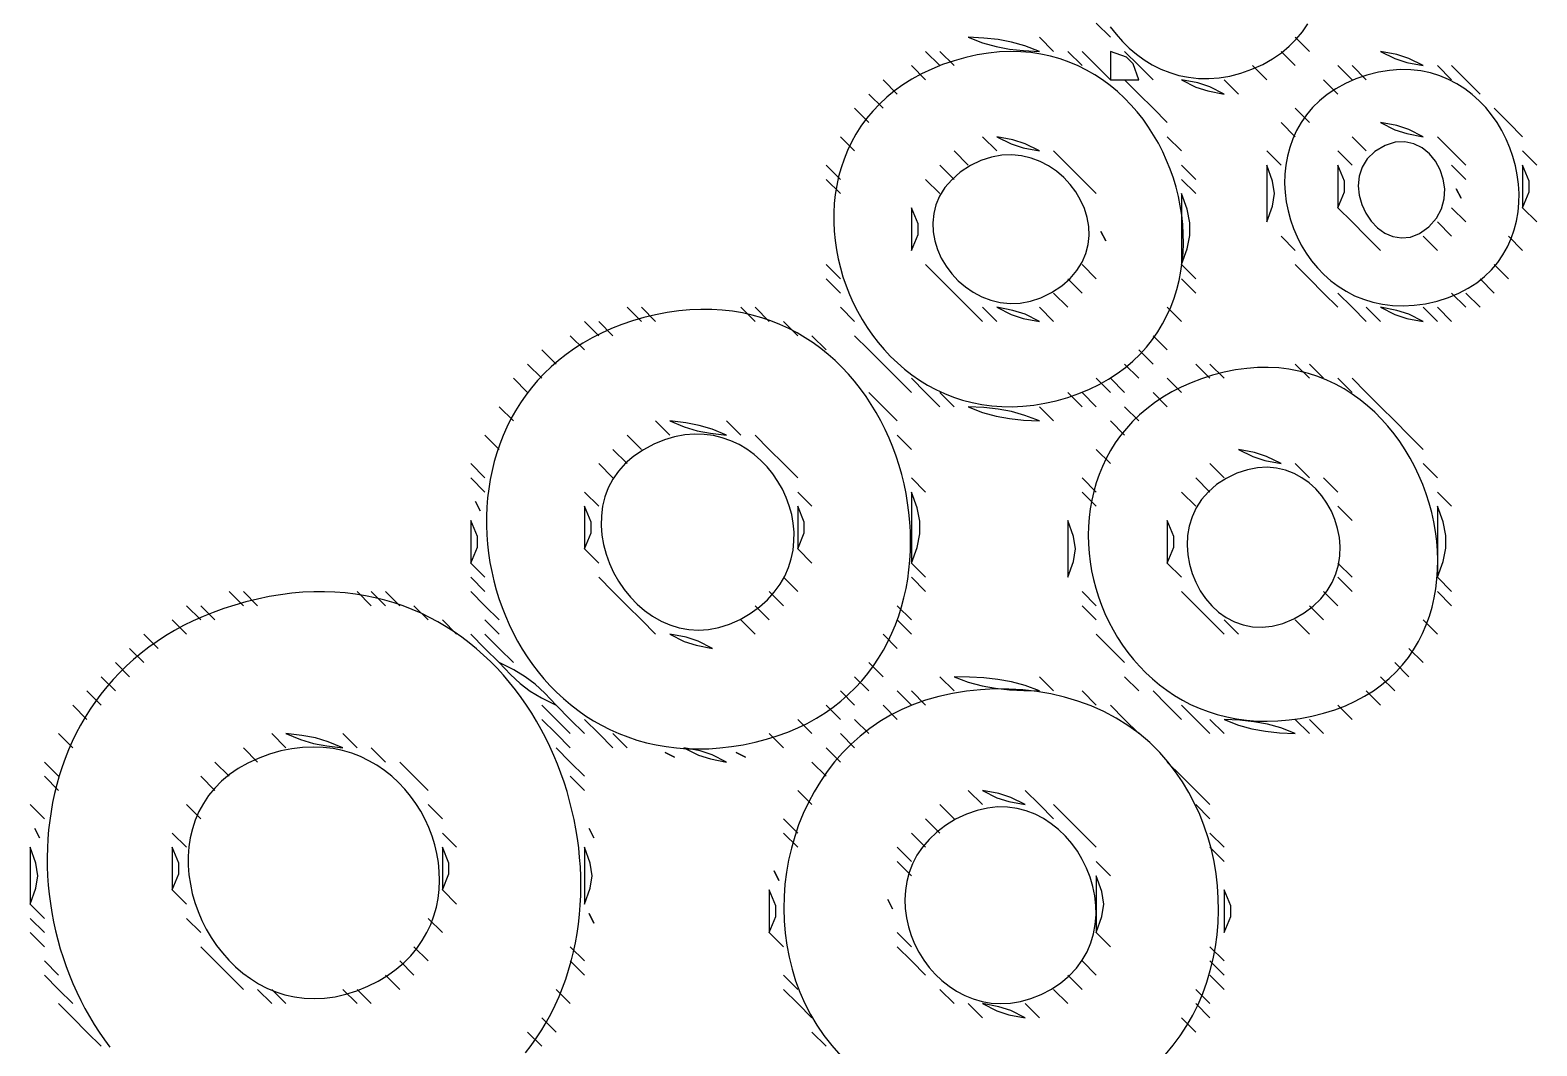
# Model space of a CAD drawing. Extents: x 0 to 750, y 0 to 750.
# Drawn here: x 429 to 535, y 471 to 542.5 of the extents above; entities that cross this region are included whole.
import ezdxf

# ---------------------------------------------------------------- set-up
doc = ezdxf.new("R2010")
doc.units = 0
for name, color, linetype in [('C18', 18, 'CONTINUOUS'), ('C19', 19, 'CONTINUOUS'), ('C250', 250, 'CONTINUOUS'), ('C251', 251, 'CONTINUOUS'), ('C252', 252, 'CONTINUOUS'), ('C253', 253, 'CONTINUOUS'), ('C254', 254, 'CONTINUOUS'), ('C27', 27, 'CONTINUOUS'), ('C29', 29, 'CONTINUOUS'), ('C37', 37, 'CONTINUOUS'), ('C39', 39, 'CONTINUOUS'), ('C47', 47, 'CONTINUOUS'), ('C59', 59, 'CONTINUOUS'), ('C7', 7, 'CONTINUOUS')]:
    doc.layers.add(name, color=color, linetype=linetype)

msp = doc.modelspace()

# ---------------------------------------------------------------- linework, layer by layer
at = {"layer": 'C18'}
msp.add_lwpolyline([(461, 500), (462, 499), (461, 500)], dxfattribs=at)
at = {"layer": 'C19'}
msp.add_lwpolyline([(504, 483), (504, 479), (504.3994, 480.1198), (504.5326, 481), (504.3994, 481.8801), (504, 483)], dxfattribs=at)
at = {"layer": 'C250'}
for points in [[(495, 542), (496.0107, 541.6052), (496.9585, 541.3367), (497.9009, 541.1654), (498.8955, 541.0628), (500, 541), (498.9892, 541.3946), (498.0413, 541.6632), (497.0989, 541.8344), (496.1043, 541.9371), (495, 542)], [(518, 542), (519, 541), (518, 542)], [(524, 541), (525.0099, 540.4922), (525.8544, 540.2187), (527, 540), (525.9899, 540.5077), (525.1455, 540.7812), (524, 541)], [(521, 540), (522, 539), (521, 540)], [(529, 540), (530, 539), (529, 540)], [(506, 539), (507, 538), (506, 539)], [(488, 538), (489, 537), (488, 538)], [(507, 538), (508, 537), (507, 538)], [(497, 535), (498.01, 534.4922), (498.8544, 534.2187), (500, 534), (498.9899, 534.5077), (498.1455, 534.7812), (497, 535)], [(485, 533), (486, 532), (485, 533)], [(493, 533), (494, 532), (493, 533)], [(502, 533), (503, 532), (502, 533)], [(510, 533), (511, 532), (510, 533)], [(529, 533), (530, 532), (529, 533)], [(534, 530), (535, 529), (534, 530)], [(522, 529), (523, 528), (522, 529)], [(485, 525), (486, 524), (485, 525)], [(493, 525), (494, 524), (493, 525)], [(510, 525), (511, 524), (510, 525)], [(531, 525), (532, 524), (531, 525)], [(494, 524), (495, 523), (494, 524)], [(501, 524), (502, 523), (501, 524)], [(480, 523), (481, 522), (480, 523)], [(497, 523), (498.01, 522.4922), (498.8544, 522.2187), (500, 522), (498.9899, 522.5077), (498.1455, 522.7812), (497, 523)], [(487, 521), (488, 520), (487, 521)], [(488, 520), (489, 519), (488, 520)], [(507, 520), (508, 519), (507, 520)], [(489, 519), (490, 518), (489, 519)], [(506, 519), (507, 518), (506, 519)], [(511, 519), (512, 518), (511, 519)], [(492, 517), (493, 516), (492, 517)], [(503, 517), (504, 516), (503, 517)], [(500, 516), (501, 515), (500, 516)], [(526, 514), (527, 513), (526, 514)], [(460, 512), (461, 511), (460, 512)], [(518, 512), (519, 511), (518, 512)], [(491, 504), (492, 503), (491, 504)], [(443, 503), (444, 502), (443, 503)], [(461, 501), (462, 500), (461, 501)], [(513, 501), (514, 500), (513, 501)], [(460, 500), (461, 499), (460, 500)], [(462, 499), (463, 498), (462, 499)], [(488, 498), (489, 497), (488, 498)], [(493, 497), (494, 496), (493, 497)], [(500, 497), (501, 496), (500, 497)], [(523, 496), (524, 495), (523, 496)], [(432, 495), (433, 494), (432, 495)], [(485, 495), (486, 494), (485, 495)], [(487, 494), (488, 493), (487, 494)], [(509, 495), (510, 494), (509, 495)], [(519, 494), (520, 493), (519, 494)], [(466, 493), (467, 492), (466, 493)], [(445.043976, 491.257721), (444.3037, 490.921), (443.6289, 490.5405), (443.0181, 490.1194), (442.4699, 489.661), (441.9828, 489.1683), (441.5556, 488.6447), (441.1869, 488.0933), (440.8752, 487.5173), (440.6192, 486.9199), (440.4176, 486.3042), (440.2688, 485.6736), (440.1716, 485.0312), (440.1246, 484.3802), (440.1263, 483.7237), (440.1754, 483.0651), (440.2706, 482.4074), (440.4104, 481.7539), (440.5934, 481.1078), (440.8184, 480.4723), (441.0838, 479.8506), (441.3883, 479.2458), (441.7306, 478.6612), (442.1092, 478.1), (442.5228, 477.5653), (442.97, 477.0605), (443.4494, 476.5885), (443.9596, 476.1528), (444.4993, 475.7563), (445.0671, 475.4025), (445.6615, 475.0944), (446.2812, 474.8352), (446.9249, 474.6282), (447.5911, 474.4766), (448.2785, 474.3835), (448.9856, 474.3521), (449.7112, 474.3857), (450.4538, 474.4874), (451.212, 474.6605), (451.9845, 474.9081), (452.7659, 475.2272), (453.4863, 475.5865), (454.1468, 475.9833), (454.7484, 476.4148), (455.2923, 476.8782), (455.7797, 477.3707), (456.2115, 477.8897), (456.589, 478.4323), (456.9132, 478.9959), (457.1853, 479.5775), (457.4064, 480.1745), (457.5776, 480.7842), (457.7001, 481.4037), (457.7748, 482.0303), (457.803, 482.6612), (457.7857, 483.2938), (457.7242, 483.9251), (457.6194, 484.5525), (457.4725, 485.1733), (457.2847, 485.7845), (457.057, 486.3836), (456.7906, 486.9677), (456.4865, 487.5341), (456.1459, 488.0799), (455.7699, 488.6026), (455.3597, 489.0992), (454.9163, 489.5671), (454.4408, 490.0034), (453.9344, 490.4055), (453.3982, 490.7705), (452.8333, 491.0957), (452.2408, 491.3784), (451.6218, 491.6157), (450.9775, 491.805), (450.3089, 491.9435), (449.6172, 492.0283), (448.9035, 492.0569), (448.1689, 492.0263), (447.4145, 491.9338), (446.6415, 491.7767), (445.851, 491.5523), (445.044, 491.2577)], [(444, 492), (445, 491), (444, 492)], [(453, 492), (454, 491), (453, 492)], [(484, 491), (485, 490), (484, 491)], [(429, 488), (430, 487), (429, 488)], [(492, 487), (493, 486), (492, 487)], [(491, 486), (492, 485), (491, 486)], [(440, 480), (441, 479), (440, 480)], [(481, 479), (482, 478), (481, 479)], [(467, 477), (468, 476), (467, 477)], [(446, 475), (447, 474), (446, 475)], [(451, 475), (452, 474), (451, 475)], [(493, 475), (494, 474), (493, 475)], [(496, 474), (497.01, 473.4922), (497.8545, 473.2187), (499, 473), (497.9899, 473.5077), (497.1455, 473.7812), (496, 474)], [(511, 474), (512, 473), (511, 474)], [(465, 473), (466, 472), (465, 473)]]:
    msp.add_lwpolyline(points, dxfattribs=at)
at = {"layer": 'C251'}
for points in [[(507, 540), (508, 539), (507, 540)], [(510, 539), (511.01, 538.4922), (511.8544, 538.2187), (513, 538), (511.9899, 538.5077), (511.1454, 538.7812), (510, 539)], [(517, 536), (518, 535), (517, 536)], [(524, 536), (525.01, 535.4922), (525.8544, 535.2187), (527, 535), (525.9899, 535.5077), (525.1455, 535.7812), (524, 536)], [(533, 536), (534, 535), (533, 536)], [(486, 535), (487, 534), (486, 535)], [(496, 535), (497, 534), (496, 535)], [(509, 535), (510, 534), (509, 535)], [(495.148132, 532.96759), (494.4285, 532.4944), (493.8318, 531.9752), (493.3526, 531.4172), (492.9854, 530.828), (492.7248, 530.2151), (492.5655, 529.5859), (492.502, 528.948), (492.529, 528.3088), (492.641, 527.6759), (492.8326, 527.0568), (493.0985, 526.4589), (493.4332, 525.8898), (493.8313, 525.3569), (494.2874, 524.8677), (494.7962, 524.4299), (495.3522, 524.0507), (495.95, 523.7378), (496.5842, 523.4987), (497.2494, 523.3408), (497.9403, 523.2716), (498.6513, 523.2987), (499.3772, 523.4295), (500.1125, 523.6716), (500.8518, 524.0324), (501.5713, 524.5054), (502.168, 525.0246), (502.6472, 525.5826), (503.0144, 526.1718), (503.275, 526.7847), (503.4343, 527.4139), (503.4978, 528.0518), (503.4708, 528.691), (503.3588, 529.3239), (503.1672, 529.9431), (502.9013, 530.541), (502.5667, 531.1101), (502.1685, 531.643), (501.7124, 532.1321), (501.2036, 532.57), (500.6477, 532.9492), (500.0499, 533.2621), (499.4156, 533.5012), (498.7504, 533.6591), (498.0595, 533.7283), (497.3485, 533.7012), (496.6226, 533.5704), (495.8873, 533.3283), (495.1481, 532.9676)], [(494, 534), (495, 533), (494, 534)], [(501, 534), (502, 533), (501, 534)], [(516, 533), (516, 529), (516.3994, 530.1198), (516.5326, 530.9999), (516.3994, 531.8801), (516, 533)], [(534, 533), (534, 530), (534.464, 531.123), (534.464, 531.8769), (534, 533)], [(523, 528), (524, 527), (523, 528)], [(527, 528), (528, 527), (527, 528)], [(503, 526), (504, 525), (503, 526)], [(518, 526), (519, 525), (518, 526)], [(532, 526), (533, 525), (532, 526)], [(519, 525), (520, 524), (519, 525)], [(471, 523), (472, 522), (471, 523)], [(496, 523), (497, 522), (496, 523)], [(509, 523), (510, 522), (509, 523)], [(523, 523), (524, 522), (523, 523)], [(527, 523), (528, 522), (527, 523)], [(519, 519), (520, 518), (519, 519)], [(509, 518), (510, 517), (509, 518)], [(523, 517), (524, 516), (523, 517)], [(489, 516), (490, 515), (489, 516)], [(495, 516), (496.0107, 515.6052), (496.9585, 515.3367), (497.9009, 515.1654), (498.8955, 515.0628), (500, 515), (498.9892, 515.3947), (498.0414, 515.6632), (497.0989, 515.8345), (496.1043, 515.9371), (495, 516)], [(490, 514), (491, 513), (490, 514)], [(470, 513), (471, 512), (470, 513)], [(481, 513), (482, 512), (481, 513)], [(527, 512), (528, 511), (527, 512)], [(460, 511), (461, 510), (460, 511)], [(491, 511), (492, 510), (491, 511)], [(503, 511), (504, 510), (503, 511)], [(511, 511), (512, 510), (511, 511)], [(468, 509), (468, 506), (468.464, 507.123), (468.464, 507.8769), (468, 509)], [(483, 509), (483, 506), (483.464, 507.123), (483.464, 507.8769), (483, 509)], [(521, 509), (522, 508), (521, 509)], [(491, 505), (492, 504), (491, 505)], [(460, 504), (461, 503), (460, 504)], [(469, 504), (470, 503), (469, 504)], [(482, 504), (483, 503), (482, 504)], [(528, 504), (529, 503), (528, 504)], [(453, 503), (454, 502), (453, 503)], [(456, 502), (457, 501), (456, 502)], [(503, 502), (504, 501), (503, 502)], [(518, 501), (519, 500), (518, 501)], [(527, 501), (528, 500), (527, 501)], [(437, 500), (438, 499), (437, 500)], [(504, 500), (505, 499), (504, 500)], [(461, 499), (462, 498), (461, 499)], [(525, 498), (526, 497), (525, 498)], [(487, 497), (488, 496), (487, 497)], [(524, 497), (525, 496), (524, 497)], [(486, 496), (487, 495), (486, 496)], [(503, 496), (504, 495), (503, 496)], [(466, 495), (467, 494), (466, 495)], [(505, 495), (506, 494), (505, 495)], [(512, 494), (513, 493), (512, 494)], [(521, 495), (522, 494), (521, 495)], [(431, 493), (432, 492), (431, 493)], [(486, 493), (487, 492), (486, 493)], [(485, 492), (486, 491), (485, 492)], [(430, 491), (431, 490), (430, 491)], [(473.666656, 491.666656), (474.3333, 491.3333), (473.6666, 491.6666)], [(496, 489), (497.01, 488.4922), (497.8545, 488.2187), (499, 488), (497.9899, 488.5077), (497.1454, 488.7812), (496, 489)], [(440, 488), (441, 487), (440, 488)], [(457, 488), (458, 487), (457, 488)], [(482, 487), (483, 486), (482, 487)], [(502, 487), (503, 486), (502, 487)], [(468.333344, 486.333344), (468.6666, 485.6666), (468.3333, 486.3333)], [(512, 486), (513, 485), (512, 486)], [(504, 484), (505, 483), (504, 484)], [(481.333344, 483.333344), (481.6666, 482.6666), (481.3333, 483.3333)], [(481, 482), (481, 479), (481.464, 480.123), (481.464, 480.8769), (481, 482)], [(429, 480), (430, 479), (429, 480)], [(457, 480), (458, 479), (457, 480)], [(504, 479), (505, 478), (504, 479)], [(503, 477), (504, 476), (503, 477)], [(512, 477), (513, 476), (512, 477)], [(502, 476), (503, 475), (502, 476)], [(466, 475), (467, 474), (466, 475)], [(432, 473), (433, 472), (432, 473)], [(484, 472), (485, 471), (484, 472)]]:
    msp.add_lwpolyline(points, dxfattribs=at)
at = {"layer": 'C252'}
for points in [[(493, 541), (494, 540), (493, 541)], [(502, 541), (503, 540), (502, 541)], [(491, 540), (492, 539), (491, 540)], [(515, 540), (516, 539), (515, 540)], [(522, 535), (523, 534), (522, 535)], [(523.603394, 533.952881), (523.0716, 533.4357), (522.7084, 532.8486), (522.5005, 532.2132), (522.4351, 531.5509), (522.499, 530.8834), (522.6794, 530.2321), (522.9631, 529.6187), (523.3373, 529.0646), (523.7889, 528.5916), (524.3049, 528.2211), (524.8724, 527.9746), (525.4783, 527.8739), (526.1096, 527.9403), (526.7533, 528.1956), (527.3966, 528.6612), (527.9302, 529.2646), (528.2856, 529.9244), (528.4764, 530.6177), (528.5163, 531.3219), (528.4188, 532.0141), (528.1975, 532.6716), (527.866, 533.2717), (527.4379, 533.7916), (526.9269, 534.2086), (526.3465, 534.4999), (525.7103, 534.6427), (525.032, 534.6143), (524.3252, 534.3919), (523.6034, 533.9529)], [(528, 535), (529, 534), (528, 535)], [(485, 532), (486, 531), (485, 532)], [(492, 532), (493, 531), (492, 532)], [(503, 532), (504, 531), (503, 532)], [(510, 532), (511, 531), (510, 532)], [(521, 530), (522, 529), (521, 530)], [(529, 530), (530, 529), (529, 530)], [(492, 526), (493, 525), (492, 526)], [(510, 526), (511, 525), (510, 526)], [(479, 523), (480, 522), (479, 523)], [(486, 523), (487, 522), (486, 523)], [(482, 522), (483, 521), (482, 522)], [(467, 521), (468, 520), (467, 521)], [(484, 521), (485, 520), (484, 521)], [(512, 519), (513, 518), (512, 519)], [(462, 516), (463, 515), (462, 516)], [(524, 516), (525, 515), (524, 516)], [(473, 515), (474, 514), (473, 515)], [(478, 515), (479, 514), (478, 515)], [(525, 515), (526, 514), (525, 515)], [(461, 514), (462, 513), (461, 514)], [(471, 514), (472, 513), (471, 514)], [(478.9413, 501.0324), (479.6645, 501.4568), (480.305, 501.9206), (480.8652, 502.4196), (481.3475, 502.9494), (481.7542, 503.5061), (482.0878, 504.0853), (482.3506, 504.6829), (482.5451, 505.2947), (482.6735, 505.9165), (482.7383, 506.5442), (482.7418, 507.1735), (482.6865, 507.8004), (482.5747, 508.4205), (482.4088, 509.0297), (482.1912, 509.6238), (481.9243, 510.1987), (481.6104, 510.7502), (481.252, 511.274), (480.8513, 511.766), (480.4109, 512.2221), (479.9331, 512.6379), (479.4202, 513.0094), (478.8747, 513.3324), (478.2989, 513.6026), (477.6953, 513.816), (477.0661, 513.9682), (476.4138, 514.0552), (475.7408, 514.0727), (475.0494, 514.0166), (474.3421, 513.8827), (473.6211, 513.6668), (472.889, 513.3646), (472.1481, 512.9722)], [(480, 514), (481, 513), (480, 514)], [(472.148132, 512.972229), (471.4732, 512.5202), (470.8918, 512.0203), (470.4006, 511.4781), (469.9965, 510.8992), (469.6763, 510.2893), (469.4368, 509.654), (469.2749, 508.9991), (469.1874, 508.33), (469.1712, 507.6526), (469.223, 506.9724), (469.3398, 506.295), (469.5184, 505.6262), (469.7556, 504.9715), (470.0482, 504.3367), (470.3931, 503.7273), (470.7872, 503.149), (471.2272, 502.6075), (471.71, 502.1084), (472.2324, 501.6574), (472.7913, 501.26), (473.3836, 500.9221), (474.0059, 500.6491), (474.6553, 500.4467), (475.3285, 500.3206), (476.0224, 500.2765), (476.7338, 500.32), (477.4595, 500.4567), (478.1964, 500.6922), (478.9414, 501.0324)], [(504, 513), (505, 512), (504, 513)], [(512, 512), (513, 511), (512, 512)], [(513.148132, 510.956787), (512.4686, 510.5172), (511.8925, 510.0191), (511.4161, 509.4707), (511.0356, 508.8803), (510.7474, 508.2563), (510.5478, 507.607), (510.433, 506.9406), (510.3995, 506.2656), (510.4434, 505.5902), (510.5612, 504.9227), (510.749, 504.2715), (511.0033, 503.6449), (511.3203, 503.0512), (511.6963, 502.4987), (512.1277, 501.9958), (512.6107, 501.5507), (513.1417, 501.1718), (513.7169, 500.8675), (514.3328, 500.6459), (514.9855, 500.5155), (515.6713, 500.4845), (516.3867, 500.5614), (517.1279, 500.7543), (517.8912, 501.0717), (518.6268, 501.4901), (519.2611, 501.9618), (519.7975, 502.4797), (520.2395, 503.0368), (520.5905, 503.626), (520.8542, 504.2404), (521.0339, 504.8727), (521.1332, 505.5161), (521.1555, 506.1635), (521.1044, 506.8078), (520.9833, 507.442), (520.7958, 508.0591), (520.5453, 508.652), (520.2353, 509.2137), (519.8693, 509.7371), (519.4509, 510.2153), (518.9834, 510.6411), (518.4705, 511.0075), (517.9155, 511.3075), (517.3221, 511.5341), (516.6936, 511.6801), (516.0336, 511.7387), (515.3455, 511.7026), (514.6329, 511.565), (513.8993, 511.3187), (513.1481, 510.9568)], [(510, 510), (511, 509), (510, 510)], [(509, 508), (509, 505), (509.464, 506.123), (509.464, 506.8769), (509, 508)], [(468, 506), (469, 505), (468, 506)], [(483, 506), (484, 505), (483, 506)], [(460, 505), (461, 504), (460, 505)], [(521, 504), (522, 503), (521, 504)], [(444, 503), (445, 502), (444, 503)], [(441, 502), (442, 501), (441, 502)], [(490, 502), (491, 501), (490, 502)], [(511, 502), (512, 501), (511, 502)], [(439, 501), (440, 500), (439, 501)], [(458, 501), (459, 500), (458, 501)], [(472, 501), (473, 500), (472, 501)], [(479, 501), (480, 500), (479, 501)], [(436, 499), (437, 498), (436, 499)], [(462, 498), (462.7856, 497.1604), (463.4731, 496.5189), (464.1677, 495.9972), (464.9749, 495.5169), (466, 495), (465.2143, 495.8394), (464.5268, 496.4809), (463.8322, 497.0027), (463.025, 497.483), (462, 498)], [(433, 496), (434, 495), (433, 496)], [(491, 496), (492, 495), (491, 496)], [(483, 494), (484, 493), (483, 494)], [(518, 494), (519, 493), (518, 494)], [(446, 493), (447, 492), (446, 493)], [(451, 493), (452, 492), (451, 493)], [(470, 493), (471, 492), (470, 493)], [(481, 493), (482, 492), (481, 493)], [(475, 492), (476.01, 491.4922), (476.8544, 491.2187), (478, 491), (476.9899, 491.5078), (476.1455, 491.7812), (475, 492)], [(467, 490), (468, 489), (467, 490)], [(510, 490), (511, 489), (510, 490)], [(483, 489), (484, 488), (483, 489)], [(494.108795, 486.968384), (493.401, 486.5351), (492.778, 486.0608), (492.237, 485.5499), (491.7756, 485.0068), (491.3912, 484.4361), (491.0813, 483.8422), (490.8433, 483.2297), (490.6748, 482.603), (490.573, 481.9667), (490.5356, 481.3253), (490.56, 480.6832), (490.6437, 480.045), (490.784, 479.4152), (490.9786, 478.7982), (491.2247, 478.1987), (491.52, 477.621), (491.8618, 477.0697), (492.2477, 476.5493), (492.675, 476.0643), (493.1413, 475.6191), (493.644, 475.2184), (494.1806, 474.8666), (494.7486, 474.5682), (495.3453, 474.3277), (495.9683, 474.1495), (496.6151, 474.0383), (497.283, 473.9986), (497.9696, 474.0347), (498.6723, 474.1512), (499.3886, 474.3527), (500.1159, 474.6436), (500.8518, 475.0285), (501.5211, 475.4716), (502.104, 475.9612), (502.603, 476.4919), (503.0208, 477.0584), (503.3601, 477.6554), (503.6236, 478.2775), (503.8139, 478.9196), (503.9336, 479.5762), (503.9855, 480.2421), (503.9722, 480.912), (503.8963, 481.5805), (503.7605, 482.2423), (503.5675, 482.8922), (503.3199, 483.5248), (503.0204, 484.1349), (502.6717, 484.7171), (502.2764, 485.2661), (501.8371, 485.7766), (501.3566, 486.2433), (500.8375, 486.6608), (500.2825, 487.024), (499.6942, 487.3275), (499.0752, 487.5659), (498.4283, 487.734), (497.7561, 487.8264), (497.0613, 487.8379), (496.3464, 487.7632), (495.6143, 487.5969), (494.8675, 487.3337), (494.1088, 486.9684)], [(493, 488), (494, 487), (493, 488)], [(511, 488), (512, 487), (511, 488)], [(429.333344, 486.333344), (429.6666, 485.6666), (429.3333, 486.3333)], [(503, 486), (504, 485), (503, 486)], [(439, 485), (439, 482), (439.464, 483.123), (439.464, 483.8769), (439, 485)], [(458, 485), (458, 482), (458.464, 483.123), (458.464, 483.8769), (458, 485)], [(468, 485), (468, 481), (468.3994, 482.1198), (468.5326, 483), (468.3994, 483.8801), (468, 485)], [(429, 481), (430, 480), (429, 481)], [(430, 477), (431, 476), (430, 477)], [(441, 478), (442, 477), (441, 478)], [(442, 477), (443, 476), (442, 477)], [(455, 477), (456, 476), (455, 477)], [(456, 478), (457, 477), (456, 478)], [(490, 478), (491, 477), (490, 478)], [(482, 476), (483, 475), (482, 476)], [(445, 475), (446, 474), (445, 475)], [(452, 475), (453, 474), (452, 475)], [(501, 475), (502, 474), (501, 475)], [(495, 474), (496, 473), (495, 474)], [(464, 472), (465, 471), (464, 472)]]:
    msp.add_lwpolyline(points, dxfattribs=at)
at = {"layer": 'C253'}
for points in [[(506, 541), (507, 540), (506, 541)], [(504, 540), (505, 539), (504, 540)], [(522, 540), (523, 539), (522, 540)], [(528, 540), (529, 539), (528, 540)], [(520, 539), (521, 538), (520, 539)], [(530, 539), (531, 538), (530, 539)], [(521, 534), (522, 533), (521, 534)], [(529, 534), (530, 533), (529, 534)], [(491, 530), (491, 527), (491.464, 528.123), (491.464, 528.8769), (491, 530)], [(517, 528), (518, 527), (517, 528)], [(533, 528), (534, 527), (533, 528)], [(485, 526), (486, 525), (485, 526)], [(529, 524), (530, 523), (529, 524)], [(472, 523), (473, 522), (472, 523)], [(495, 523), (496, 522), (495, 523)], [(500, 523), (501, 522), (500, 523)], [(524, 523), (525.01, 522.4922), (525.8544, 522.2187), (527, 522), (525.9899, 522.5077), (525.1455, 522.7812), (524, 523)], [(469, 522), (470, 521), (469, 522)], [(518, 519), (519, 518), (518, 519)], [(504, 518), (505, 517), (504, 518)], [(521, 518), (522, 517), (521, 518)], [(488, 517), (489, 516), (488, 517)], [(493, 517), (494, 516), (493, 517)], [(502, 517), (503, 516), (502, 517)], [(469, 512), (470, 511), (469, 512)], [(482, 512), (483, 511), (482, 512)], [(514, 513), (515.01, 512.4921), (515.8544, 512.2187), (517, 512), (515.9899, 512.5077), (515.1455, 512.7812), (514, 513)], [(520, 511), (521, 510), (520, 511)], [(468, 510), (469, 509), (468, 510)], [(483, 510), (484, 509), (483, 510)], [(491, 510), (491, 505), (491.3983, 506.1047), (491.5975, 507.0523), (491.5975, 507.9475), (491.3983, 508.8952), (491, 510)], [(503, 510), (504, 509), (503, 510)], [(460.333344, 509.333344), (460.6666, 508.6666), (460.3333, 509.3333)], [(528, 509), (528, 504), (528.3983, 505.1047), (528.5974, 506.0523), (528.5974, 506.9475), (528.3983, 507.8952), (528, 509)], [(509, 505), (510, 504), (509, 505)], [(452, 503), (453, 502), (452, 503)], [(503, 503), (504, 502), (503, 503)], [(510, 503), (511, 502), (510, 503)], [(512, 501), (513, 500), (512, 501)], [(474, 500), (475.01, 499.4921), (475.8544, 499.2187), (477, 499), (475.9899, 499.5077), (475.1454, 499.7812), (474, 500)], [(489, 500), (490, 499), (489, 500)], [(435, 498), (436, 497), (435, 498)], [(434, 497), (435, 496), (434, 497)], [(494, 497), (495.0005, 496.6256), (495.9669, 496.3626), (496.9247, 496.1898), (497.8991, 496.0859), (498.9158, 496.0297), (500, 496), (498.9994, 496.3743), (498.033, 496.6373), (497.0752, 496.8101), (496.1007, 496.914), (495.0841, 496.9702), (494, 497)], [(508, 496), (509, 495), (508, 496)], [(465, 494), (466, 493), (465, 494)], [(466, 494), (467, 493), (466, 494)], [(468, 494), (469, 493), (468, 494)], [(489, 495), (490, 494), (489, 495)], [(506, 494), (507, 493), (506, 494)], [(442, 491), (443, 490), (442, 491)], [(455, 491), (456, 490), (455, 491)], [(430, 490), (431, 489), (430, 490)], [(441, 490), (442, 489), (441, 490)], [(495, 489), (496, 488), (495, 489)], [(501, 488), (502, 487), (501, 488)], [(429, 485), (429, 481), (429.3994, 482.1198), (429.5326, 483), (429.3994, 483.8801), (429, 485)], [(490, 485), (491, 484), (490, 485)], [(512, 485), (513, 484), (512, 485)], [(439, 482), (440, 481), (439, 482)], [(458, 482), (459, 481), (458, 482)], [(489.333344, 481.333344), (489.6666, 480.6666), (489.3333, 481.3333)], [(467, 478), (468, 477), (467, 478)], [(512, 478), (513, 477), (512, 478)], [(443, 476), (444, 475), (443, 476)], [(454, 476), (455, 475), (454, 476)], [(431, 475), (432, 474), (431, 475)], [(511, 475), (512, 474), (511, 475)], [(483, 474), (484, 473), (483, 474)], [(499, 474), (500, 473), (499, 474)], [(510, 473), (511, 472), (510, 473)], [(433, 472), (434, 471), (433, 472)]]:
    msp.add_lwpolyline(points, dxfattribs=at)
at = {"layer": 'C254'}
for points in [[(504, 543), (505, 542), (504, 543)], [(518, 537), (519, 536), (518, 537)], [(532, 537), (533, 536), (532, 537)], [(510, 531), (510, 526), (510.3983, 527.1047), (510.5975, 528.0523), (510.5975, 528.9475), (510.3983, 529.8952), (510, 531)], [(504.6666, 527.6666), (504.3333, 528.3333)], [(504.333344, 528.333313), (504.6666, 527.6667)], [(521, 524), (522, 523), (521, 524)], [(491, 518), (492, 517), (491, 518)], [(508, 517), (509, 516), (508, 517)], [(460, 508), (460, 505), (460.464, 506.123), (460.464, 506.8769), (460, 508)], [(461, 502), (462, 501), (461, 502)], [(505, 499), (506, 498), (505, 499)], [(510, 495), (511, 494), (510, 495)], [(513, 494), (514.0107, 493.6052), (514.9585, 493.3367), (515.901, 493.1654), (516.8956, 493.0628), (518, 493), (516.9892, 493.3946), (516.0414, 493.6632), (515.0989, 493.8344), (514.1043, 493.9371), (513, 494)], [(466, 492), (467, 491), (466, 492)], [(509, 491), (510, 490), (509, 491)], [(456, 490), (457, 489), (456, 490)], [(499, 489), (500, 488), (499, 489)], [(439, 486), (440, 485), (439, 486)], [(458, 486), (459, 485), (458, 486)], [(482, 486), (483, 485), (482, 486)]]:
    msp.add_lwpolyline(points, dxfattribs=at)
at = {"layer": 'C27'}
for points in [[(492, 541), (493, 540), (492, 541)], [(487, 537), (488, 536), (487, 537)], [(508, 537), (509, 536), (508, 537)], [(521, 533), (521, 530), (521.464, 531.123), (521.464, 531.8769), (521, 533)], [(463, 518), (464, 517), (463, 518)], [(505, 515), (506, 514), (505, 515)], [(481, 503), (482, 502), (481, 503)], [(490, 496), (491, 495), (490, 496)]]:
    msp.add_lwpolyline(points, dxfattribs=at)
at = {"layer": 'C29'}
msp.add_lwpolyline([(505, 541), (505, 539), (507, 539), (506.6025, 540.124), (506.124, 540.6025), (505, 541)], dxfattribs=at)
at = {"layer": 'C37'}
for points in [[(489, 539), (490, 538), (489, 539)], [(513, 539), (514, 538), (513, 539)], [(516, 534), (517, 533), (516, 534)], [(534, 534), (535, 533), (534, 534)], [(529.6666, 530.6666), (529.3333, 531.3333)], [(529.333313, 531.333313), (529.6667, 530.6667)], [(502, 525), (503, 524), (502, 525)], [(530, 524), (531, 523), (530, 524)], [(522, 523), (523, 522), (522, 523)], [(528, 523), (529, 522), (528, 523)], [(468, 522), (469, 521), (468, 522)], [(465, 520), (466, 519), (465, 520)], [(506, 516), (507, 515), (506, 516)], [(528, 510), (529, 509), (528, 510)], [(454, 503), (455, 502), (454, 503)], [(520, 503), (521, 502), (520, 503)], [(471, 502), (472, 501), (471, 502)], [(480, 502), (481, 501), (480, 502)], [(511, 494), (512, 493), (511, 494)], [(447, 493), (448.0233, 492.58), (448.9328, 492.3091), (449.8758, 492.1336), (451, 492), (449.9765, 492.4199), (449.0671, 492.6908), (448.1241, 492.8663), (447, 493)], [(469, 493), (470, 492), (469, 493)], [(467, 491), (468, 490), (467, 491)], [(490, 484), (491, 483), (490, 484)], [(468.333344, 480.333344), (468.6666, 479.6666), (468.3333, 480.3333)], [(491, 477), (492, 476), (491, 477)]]:
    msp.add_lwpolyline(points, dxfattribs=at)
at = {"layer": 'C39'}
msp.add_lwpolyline([(513, 482), (513, 479), (513.464, 480.123), (513.464, 480.8769), (513, 482)], dxfattribs=at)
at = {"layer": 'C47'}
for points in [[(517, 541), (518, 540), (517, 541)], [(528, 529), (529, 528), (528, 529)], [(520, 524), (521, 523), (520, 524)], [(508, 521), (509, 520), (508, 521)], [(464, 519), (465, 518), (464, 519)], [(502, 508), (502, 504), (502.3994, 505.1199), (502.5326, 506), (502.3994, 506.8801), (502, 508)], [(521, 505), (522, 504), (521, 505)], [(490, 501), (491, 500), (490, 501)], [(526, 499), (527, 498), (526, 499)]]:
    msp.add_lwpolyline(points, dxfattribs=at)
at = {"layer": 'C59'}
for points in [[(500, 542), (501, 541), (500, 542)], [(503, 541), (504, 540), (503, 541)], [(490, 518), (491, 517), (490, 518)], [(505, 518), (506, 517), (505, 518)], [(522, 518), (523, 517), (522, 518)], [(474, 515), (475.0233, 514.58), (475.9327, 514.3091), (476.8757, 514.1336), (478, 514), (476.9765, 514.4199), (476.0671, 514.6908), (475.1241, 514.8663), (474, 515)], [(460, 503), (461, 502), (460, 503)], [(470, 503), (471, 502), (470, 503)], [(528, 503), (529, 502), (528, 503)], [(440, 502), (441, 501), (440, 502)], [(519, 502), (520, 501), (519, 502)], [(506, 497), (507, 496), (506, 497)], [(465, 495), (466, 494), (465, 495)], [(467, 494), (468, 493), (467, 494)], [(478.666656, 491.666656), (479.3333, 491.3333), (478.6666, 491.6666)], [(511, 489), (512, 488), (511, 489)], [(500, 488), (501, 487), (500, 488)], [(429, 479), (430, 478), (429, 479)], [(490, 479), (491, 478), (490, 479)], [(430, 476), (431, 475), (430, 476)], [(512, 476), (513, 475), (512, 476)], [(482, 475), (483, 474), (482, 475)], [(431, 474), (432, 473), (431, 474)]]:
    msp.add_lwpolyline(points, dxfattribs=at)
at = {"layer": 'C7'}
for points in [[(504.9877, 542.7401), (505.3969, 542.2073), (505.8416, 541.7047), (506.3204, 541.2358), (506.8318, 540.8039), (507.3741, 540.4125), (507.946, 540.0648), (508.5459, 539.7644), (509.1723, 539.5145), (509.8237, 539.3186), (510.4986, 539.18), (511.1954, 539.1022), (511.9126, 539.0885), (512.6488, 539.1424), (513.4025, 539.2671), (514.172, 539.4662), (514.956, 539.743), (515.7134, 540.0837), (516.4027, 540.4693), (517.0255, 540.8961), (517.583, 541.3609), (518.0769, 541.8601), (518.5084, 542.3904), (518.879, 542.9483)], [(494.000763, 540.347229), (493.1951, 540.0707), (492.4331, 539.7612), (491.7143, 539.4203), (491.0381, 539.0494), (490.404, 538.6501), (489.8113, 538.2239), (489.2597, 537.7724), (488.7484, 537.297), (488.2771, 536.7993), (487.8451, 536.2809), (487.452, 535.7432), (487.0971, 535.1878), (486.7799, 534.6163), (486.4999, 534.03), (486.2566, 533.4307), (486.0495, 532.8198), (485.8779, 532.1987), (485.7413, 531.5692), (485.6392, 530.9326), (485.5712, 530.2906), (485.5365, 529.6446), (485.5347, 528.9962), (485.5652, 528.3468), (485.6276, 527.6982), (485.7212, 527.0516), (485.8456, 526.4088), (486.0001, 525.7712), (486.1843, 525.1403), (486.3976, 524.5177), (486.6395, 523.905), (486.9094, 523.3035), (487.2068, 522.7149), (487.5311, 522.1407), (487.8819, 521.5825), (488.2585, 521.0417), (488.6605, 520.5198), (489.0873, 520.0185), (489.5383, 519.5392), (490.013, 519.0834), (490.5109, 518.6528), (491.0315, 518.2488), (491.5741, 517.8729), (492.1384, 517.5267), (492.7236, 517.2118), (493.3293, 516.9295), (493.955, 516.6816), (494.6, 516.4694), (495.2639, 516.2945), (495.9462, 516.1585), (496.6462, 516.0629), (497.3635, 516.0092), (498.0975, 515.9989), (498.8476, 516.0336), (499.6134, 516.1148), (500.3943, 516.244), (501.1897, 516.4228), (501.9992, 516.6527), (502.7793, 516.922), (503.5171, 517.2264), (504.213, 517.5643), (504.8675, 517.9339), (505.4811, 518.3336), (506.0542, 518.7619), (506.5874, 519.217), (507.0811, 519.6973), (507.5359, 520.2013), (507.9522, 520.7272), (508.3305, 521.2734), (508.6713, 521.8383), (508.9752, 522.4203), (509.2425, 523.0176), (509.4738, 523.6288), (509.6696, 524.252), (509.8303, 524.8858), (509.9565, 525.5284), (510.0487, 526.1783), (510.1073, 526.8338), (510.1328, 527.4932), (510.1257, 528.1549), (510.0865, 528.8173), (510.0158, 529.4788), (509.9139, 530.1376), (509.7814, 530.7922), (509.6188, 531.441), (509.4265, 532.0823), (509.2051, 532.7144), (508.955, 533.3357), (508.6767, 533.9447), (508.3708, 534.5396), (508.0377, 535.1188), (507.6779, 535.6807), (507.2919, 536.2236), (506.8801, 536.7459), (506.4432, 537.246), (505.9815, 537.7222), (505.4955, 538.173), (504.9859, 538.5965), (504.4529, 538.9914), (503.8972, 539.3557), (503.3192, 539.6881), (502.7194, 539.9867), (502.0983, 540.2501), (501.4564, 540.4764), (500.7941, 540.6642), (500.1121, 540.8117), (499.4107, 540.9174), (498.6904, 540.9795), (497.9518, 540.9965), (497.1954, 540.9668), (496.4215, 540.8886), (495.6308, 540.7603), (494.8237, 540.5804), (494.0007, 540.3472)], [(523.0401, 539.331787), (522.2525, 539.0614), (521.5268, 538.7424), (520.8619, 538.3782), (520.2568, 537.9722), (519.7105, 537.5276), (519.222, 537.048), (518.7902, 536.5367), (518.4141, 535.997), (518.0927, 535.4324), (517.8251, 534.8463), (517.61, 534.242), (517.4467, 533.6229), (517.3339, 532.9925), (517.2708, 532.354), (517.2562, 531.711), (517.2892, 531.0667), (517.3687, 530.4246), (517.4938, 529.788), (517.6634, 529.1604), (517.8764, 528.545), (518.132, 527.9454), (518.4289, 527.3649), (518.7663, 526.8069), (519.1431, 526.2747), (519.5583, 525.7718), (520.0108, 525.3016), (520.4997, 524.8673), (521.0239, 524.4725), (521.5824, 524.1205), (522.1742, 523.8147), (522.7983, 523.5585), (523.4536, 523.3552), (524.1391, 523.2083), (524.8539, 523.1211), (525.5968, 523.097), (526.3669, 523.1395), (527.1631, 523.2518), (527.9845, 523.4375), (528.7765, 523.6855), (529.5054, 523.9857), (530.1724, 524.3344), (530.7786, 524.7281), (531.325, 525.1631), (531.8127, 525.636), (532.2429, 526.1431), (532.6167, 526.6809), (532.9351, 527.2458), (533.1992, 527.8341), (533.4102, 528.4424), (533.5692, 529.0671), (533.6772, 529.7045), (533.7354, 530.3511), (533.7448, 531.0034), (533.7066, 531.6577), (533.6219, 532.3104), (533.4917, 532.9581), (533.3172, 533.5971), (533.0994, 534.2238), (532.8395, 534.8347), (532.5385, 535.4262), (532.1976, 535.9946), (531.8179, 536.5366), (531.4004, 537.0484), (530.9463, 537.5264), (530.4567, 537.9672), (529.9326, 538.3671), (529.3752, 538.7226), (528.7856, 539.0301), (528.1648, 539.2859), (527.514, 539.4866), (526.8342, 539.6285), (526.1267, 539.7081), (525.3924, 539.7218), (524.6324, 539.666), (523.8479, 539.5372), (523.0401, 539.3318)], [(480, 492.3942), (480.7986, 492.5976), (481.565, 492.8333), (482.2992, 493.1001), (483.0015, 493.3969), (483.6722, 493.7224), (484.3115, 494.0756), (484.9197, 494.4553), (485.497, 494.8604), (486.0437, 495.2897), (486.56, 495.7421), (487.0462, 496.2165), (487.5025, 496.7117), (487.9292, 497.2266), (488.3264, 497.76), (488.6945, 498.3108), (489.0337, 498.8779), (489.3443, 499.4601), (489.6264, 500.0562), (489.8805, 500.6652), (490.1066, 501.2858), (490.305, 501.917), (490.476, 502.5577), (490.6199, 503.2066), (490.7369, 503.8626), (490.8272, 504.5246), (490.891, 505.1914), (490.9287, 505.862), (490.9405, 506.5351), (490.9266, 507.2097), (490.8873, 507.8845), (490.8228, 508.5585), (490.7334, 509.2304), (490.6193, 509.8993), (490.4807, 510.5638), (490.318, 511.2229), (490.1313, 511.8755), (489.9209, 512.5204), (489.6871, 513.1564), (489.4301, 513.7824), (489.1501, 514.3973), (488.8474, 515), (488.5223, 515.5892), (488.175, 516.1639), (487.8057, 516.7229), (487.4147, 517.2651), (487.0023, 517.7893), (486.5686, 518.2944), (486.114, 518.7792), (485.6386, 519.2427), (485.1428, 519.6836), (484.6267, 520.1009), (484.0907, 520.4933), (483.535, 520.8598), (482.9597, 521.1992), (482.3653, 521.5103), (481.7518, 521.7921), (481.1196, 522.0434), (480.469, 522.263), (479.8001, 522.4498), (479.1132, 522.6026), (478.4085, 522.7204), (477.6864, 522.8019), (476.947, 522.8461), (476.1906, 522.8518), (475.4174, 522.8179), (474.6278, 522.7431), (473.8219, 522.6265), (473, 522.4668)], [(473, 522.466797), (472.1772, 522.2678), (471.386, 522.0391), (470.6261, 521.7815), (469.8972, 521.496), (469.1992, 521.1837), (468.5317, 520.8455), (467.8946, 520.4826), (467.2876, 520.0959), (466.7106, 519.6864), (466.1633, 519.2552), (465.6454, 518.8032), (465.1568, 518.3316), (464.6972, 517.8413), (464.2664, 517.3334), (463.8642, 516.8088), (463.4903, 516.2686), (463.1445, 515.7138), (462.8267, 515.1455), (462.5365, 514.5646), (462.2737, 513.9721), (462.0382, 513.3692), (461.8297, 512.7568), (461.648, 512.1359), (461.4928, 511.5076), (461.3639, 510.8729), (461.2611, 510.2327), (461.1842, 509.5882), (461.1329, 508.9404), (461.1071, 508.2901), (461.1065, 507.6386), (461.1308, 506.9868), (461.1799, 506.3357), (461.2535, 505.6864), (461.3514, 505.0398), (461.4734, 504.397), (461.6192, 503.759), (461.7887, 503.1269), (461.9815, 502.5016), (462.1975, 501.8842), (462.4365, 501.2757), (462.6982, 500.6771), (462.9824, 500.0894), (463.2889, 499.5137), (463.6174, 498.9509), (463.9677, 498.4022), (464.3397, 497.8685), (464.733, 497.3508), (465.1474, 496.8502), (465.5828, 496.3677), (466.0389, 495.9043), (466.5155, 495.461), (467.0123, 495.0389), (467.5291, 494.6389), (468.0658, 494.2621), (468.622, 493.9095), (469.1975, 493.5822), (469.7922, 493.2811), (470.4058, 493.0073), (471.0381, 492.7618), (471.6888, 492.5456), (472.3577, 492.3597), (473.0446, 492.2052), (473.7494, 492.0831), (474.4716, 491.9944), (475.2112, 491.9401), (475.9679, 491.9212), (476.7414, 491.9388), (477.5317, 491.9939), (478.3383, 492.0875), (479.1611, 492.2206), (480, 492.3943)], [(513, 518.42749), (512.1853, 518.213), (511.4098, 517.9655), (510.6728, 517.6863), (509.9741, 517.3768), (509.3133, 517.0383), (508.6899, 516.6723), (508.1036, 516.2802), (507.5541, 515.8632), (507.0409, 515.4229), (506.5636, 514.9605), (506.1218, 514.4775), (505.7152, 513.9753), (505.3434, 513.4553), (505.006, 512.9188), (504.7026, 512.3672), (504.4329, 511.8019), (504.1963, 511.2244), (503.9927, 510.6359), (503.8214, 510.0379), (503.6823, 509.4318), (503.5749, 508.8189), (503.4988, 508.2006), (503.4536, 507.5784), (503.4389, 506.9536), (503.4544, 506.3276), (503.4997, 505.7017), (503.5743, 505.0775), (503.678, 504.4562), (503.8102, 503.8392), (503.9707, 503.228), (504.1591, 502.6238), (504.3748, 502.0282), (504.6177, 501.4425), (504.8872, 500.868), (505.1831, 500.3062), (505.5049, 499.7585), (505.8521, 499.2262), (506.2246, 498.7107), (506.6218, 498.2135), (507.0433, 497.7358), (507.4889, 497.2791), (507.958, 496.8448), (508.4504, 496.4342), (508.9656, 496.0488), (509.5032, 495.6899), (510.0629, 495.359), (510.6443, 495.0573), (511.247, 494.7864), (511.8705, 494.5475), (512.5146, 494.3421), (513.1788, 494.1715), (513.8628, 494.0372), (514.5661, 493.9405), (515.2884, 493.8828), (516.0293, 493.8655), (516.7884, 493.89), (517.5653, 493.9576), (518.3597, 494.0699), (519.1711, 494.228), (519.9992, 494.4336), (520.7859, 494.6754), (521.5288, 494.9554), (522.2285, 495.272), (522.8854, 495.6232), (523.5001, 496.0074), (524.0732, 496.4228), (524.6051, 496.8676), (525.0964, 497.34), (525.5476, 497.8384), (525.9593, 498.3608), (526.3319, 498.9056), (526.6661, 499.471), (526.9623, 500.0553), (527.2211, 500.6566), (527.443, 501.2731), (527.6286, 501.9032), (527.7784, 502.5451), (527.8928, 503.197), (527.9725, 503.8571), (528.018, 504.5236), (528.0298, 505.1949), (528.0084, 505.8691), (527.9544, 506.5444), (527.8683, 507.2192), (527.7506, 507.8916), (527.6019, 508.5599), (527.4227, 509.2223), (527.2136, 509.877), (526.975, 510.5223), (526.7075, 511.1564), (526.4116, 511.7775), (526.0879, 512.384), (525.7369, 512.9739), (525.3591, 513.5456), (524.955, 514.0973), (524.5253, 514.6272), (524.0704, 515.1335), (523.5908, 515.6145), (523.0871, 516.0685), (522.5598, 516.4936), (522.0095, 516.8881), (521.4367, 517.2502), (520.8419, 517.5781), (520.2256, 517.8702), (519.5884, 518.1246), (518.9308, 518.3395), (518.2534, 518.5133), (517.5566, 518.6441), (516.841, 518.7301), (516.1072, 518.7696), (515.3557, 518.7609), (514.5869, 518.7021), (513.8015, 518.5916), (513, 518.4275)], [(445, 502.46991), (444.1832, 502.2701), (443.3912, 502.0468), (442.624, 501.8006), (441.8813, 501.532), (441.163, 501.2417), (440.469, 500.9303), (439.7991, 500.5985), (439.1532, 500.247), (438.5311, 499.8762), (437.9327, 499.487), (437.3578, 499.0798), (436.8064, 498.6554), (436.2782, 498.2144), (435.7731, 497.7574), (435.2909, 497.285), (434.8316, 496.7979), (434.395, 496.2968), (433.9809, 495.7822), (433.5891, 495.2548), (433.2197, 494.7152), (432.8723, 494.1641), (432.5468, 493.602), (432.2432, 493.0297), (431.9612, 492.4477), (431.7008, 491.8568), (431.4617, 491.2575), (431.2439, 490.6504), (431.0471, 490.0362), (430.8713, 489.4156), (430.7162, 488.7892), (430.5819, 488.1575), (430.468, 487.5213), (430.3745, 486.8812), (430.3012, 486.2377), (430.2479, 485.5916), (430.2146, 484.9435), (430.2011, 484.294), (430.2073, 483.6437), (430.2329, 482.9934), (430.2778, 482.3435), (430.342, 481.6948), (430.4252, 481.0479), (430.5274, 480.4034), (430.6483, 479.7619), (430.7878, 479.1242), (430.9458, 478.4907), (431.1222, 477.8622), (431.3167, 477.2393), (431.5293, 476.6227), (431.7598, 476.0129), (432.0081, 475.4106), (432.274, 474.8164), (432.5573, 474.231), (432.858, 473.655), (433.1758, 473.089), (433.5107, 472.5337), (433.8625, 471.9897), (434.231, 471.4576), (434.6161, 470.9382)], [(463.8427, 470.5282), (464.2503, 471.0571), (464.6345, 471.5999), (464.9954, 472.1559), (465.3333, 472.7243), (465.6482, 473.3046), (465.9404, 473.8959), (466.2101, 474.4977), (466.4573, 475.109), (466.6823, 475.7294), (466.8852, 476.358), (467.0662, 476.9941), (467.2254, 477.6371), (467.3631, 478.2862), (467.4794, 478.9408), (467.5745, 479.6), (467.6484, 480.2633), (467.7015, 480.9299), (467.7339, 481.5991), (467.7456, 482.2702), (467.737, 482.9425), (467.7082, 483.6153), (467.6592, 484.2878), (467.5904, 484.9595), (467.5019, 485.6295), (467.3938, 486.2971), (467.2663, 486.9617), (467.1196, 487.6226), (466.9538, 488.279), (466.7691, 488.9302), (466.5657, 489.5756), (466.3437, 490.2144), (466.1034, 490.8459), (465.8448, 491.4694), (465.5682, 492.0842), (465.2737, 492.6897), (464.9615, 493.285), (464.6317, 493.8695), (464.2846, 494.4425), (463.9202, 495.0032), (463.5388, 495.5511), (463.1405, 496.0853), (462.7255, 496.6051), (462.2939, 497.1099), (461.846, 497.5989), (461.3819, 498.0715), (460.9017, 498.5269), (460.4056, 498.9644), (459.8938, 499.3834), (459.3665, 499.783), (458.8239, 500.1627), (458.266, 500.5217), (457.693, 500.8592), (457.1052, 501.1747), (456.5027, 501.4673), (455.8857, 501.7364), (455.2543, 501.9813), (454.6087, 502.2012), (453.9491, 502.3955), (453.2756, 502.5635), (452.5884, 502.7044), (451.8877, 502.8175), (451.1736, 502.9022), (450.4463, 502.9576), (449.706, 502.9833), (448.9528, 502.9783), (448.187, 502.942), (447.4086, 502.8737), (446.6178, 502.7727), (445.8149, 502.6384), (445, 502.4699)], [(508.4675, 491.6705), (507.7688, 492.3646), (507.0221, 492.9986), (506.2317, 493.5731), (505.4018, 494.0885), (504.5365, 494.5452), (503.6402, 494.9437), (502.7171, 495.2844), (501.7713, 495.5678), (500.8072, 495.7943), (499.8289, 495.9643), (498.8406, 496.0784), (497.8467, 496.137), (496.8513, 496.1404), (495.8586, 496.0892), (494.8729, 495.9839), (493.8984, 495.8248), (492.9394, 495.6124), (492, 495.3472)], [(492, 495.347229), (491.1421, 495.0459), (490.3198, 494.6936), (489.5335, 494.2927), (488.7837, 493.8456), (488.0709, 493.3549), (487.3953, 492.8228), (486.7575, 492.252), (486.1579, 491.6447), (485.597, 491.0034), (485.0751, 490.3306), (484.5927, 489.6288), (484.1503, 488.9002), (483.7482, 488.1474), (483.3869, 487.3728), (483.0668, 486.5789), (482.7884, 485.768), (482.5521, 484.9427), (482.3583, 484.1053), (482.2075, 483.2582), (482.1, 482.404), (482.0364, 481.5451), (482.0171, 480.6838), (482.0424, 479.8227), (482.1128, 478.9641), (482.2288, 478.1105), (482.3908, 477.2643), (482.5993, 476.428), (482.8545, 475.604), (483.1571, 474.7948), (483.5073, 474.0027), (483.9058, 473.2302), (484.3528, 472.4798), (484.8488, 471.7538), (485.3943, 471.0548)], [(508.8695, 470.4187), (509.4129, 471.0661), (509.9137, 471.7446), (510.372, 472.4518), (510.7877, 473.1851), (511.1607, 473.9423), (511.4911, 474.7208), (511.7786, 475.5182), (512.0234, 476.332), (512.2253, 477.1599), (512.3842, 477.9993), (512.5002, 478.8478), (512.5731, 479.703), (512.603, 480.5624), (512.5897, 481.4237), (512.5332, 482.2842), (512.4335, 483.1417), (512.2905, 483.9936), (512.1042, 484.8375), (511.8744, 485.671), (511.6012, 486.4917), (511.2845, 487.297), (510.9242, 488.0846), (510.5203, 488.8519), (510.0728, 489.5966), (509.5815, 490.3162), (509.0464, 491.0083), (508.4676, 491.6705)], [(485.3942, 471.0547), (486.0378, 470.3377)]]:
    msp.add_lwpolyline(points, dxfattribs=at)

doc.saveas('drawing.dxf')
